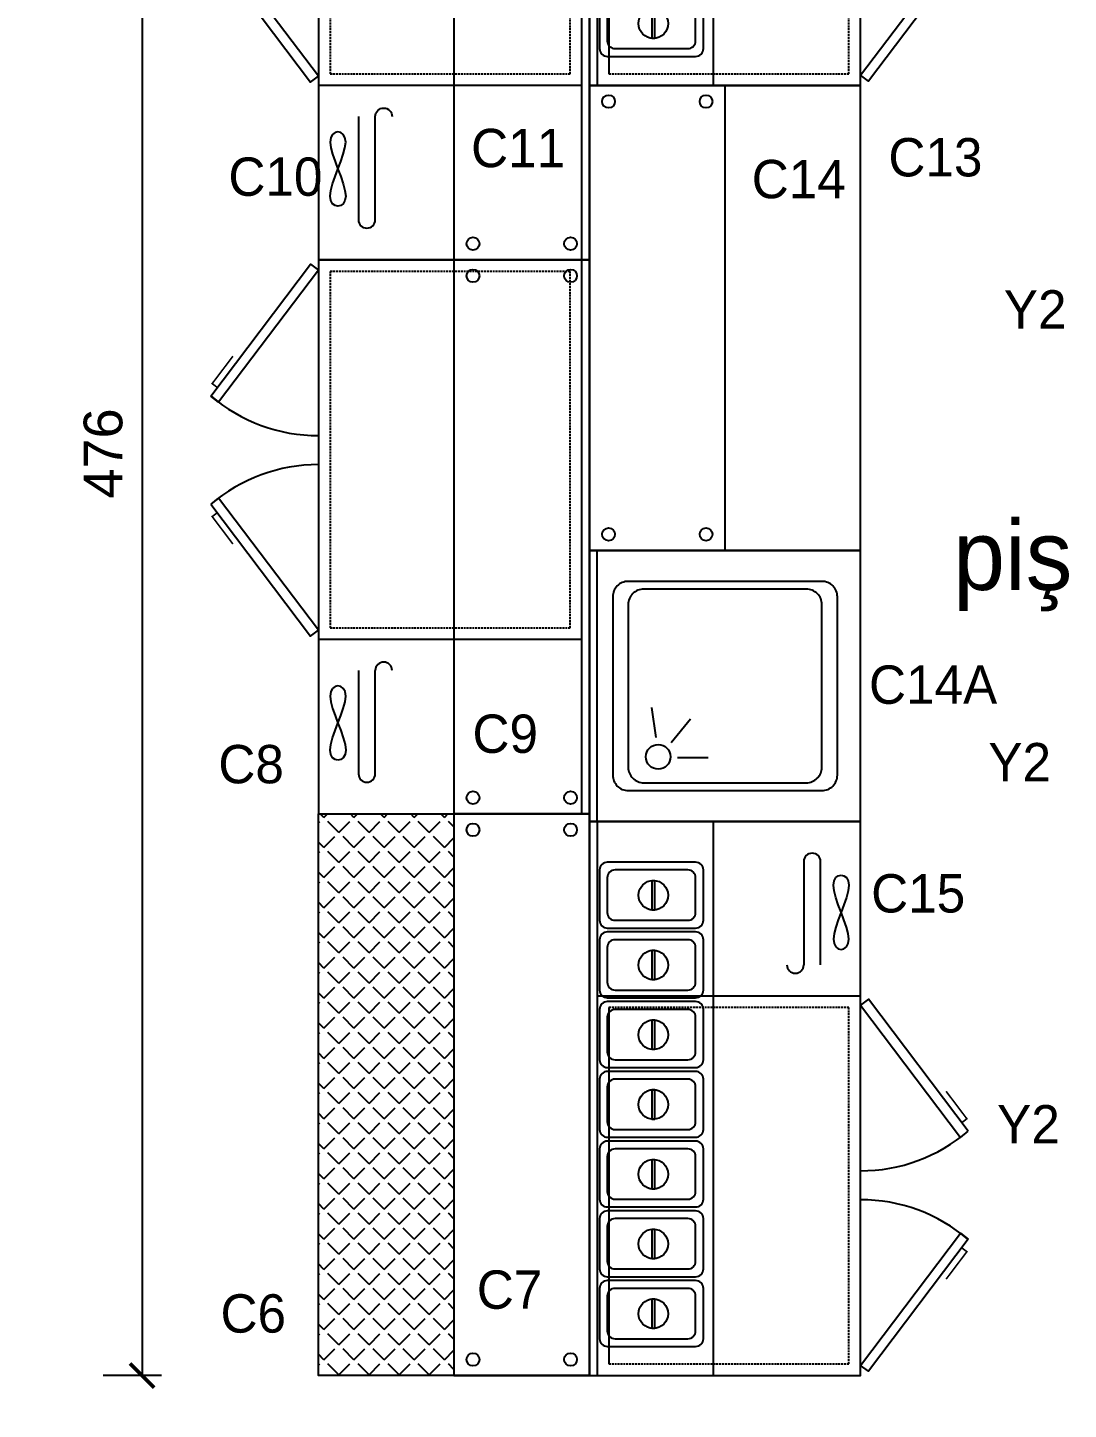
# Model space of a CAD drawing. Header units: centimetres. Extents: x 17223 to 23915, y 3231 to 4899.
# Drawn here: x 17696.6 to 17965.4, y 3495.2 to 3851.8 of the extents above; entities that cross this region are included whole.
import ezdxf

# ---------------------------------------------------------------- set-up
doc = ezdxf.new("R2010")
doc.units = ezdxf.units.CM
doc.header["$MEASUREMENT"] = 0
doc.linetypes.add('DASHED', pattern=[0.75, 0.5, -0.25])
for name, color, linetype in [('002 Çizgi', 7, 'Continuous'), ('kapı ABD', 55, 'Continuous'), ('S2000-002 Çizgi', 7, 'Continuous')]:
    doc.layers.add(name, color=color, linetype=linetype)
doc.styles.add('AUTOBAN', font='')
doc.styles.add('TAKSİM', font='GOTHIC.TTF', dxfattribs={"height": 20})
doc.styles.get('AUTOBAN').set_extended_font_data('Helvetica Normal Tr')
doc.dimstyles.new('AUTO_DIM_1-50', dxfattribs={"dimtxt": 10, "dimasz": 6.25, "dimexe": 10, "dimexo": 10, "dimgap": 5, "dimtad": 1, "dimdec": 1, "dimdsep": 46, "dimtxsty": 'AUTOBAN', "dimblk": 'ARCHTICK', "dimcen": 5, "dimclrd": 256, "dimclre": 256, "dimclrt": 256, "dimadec": 0, "dimazin": 0, "dimtfac": 1, "dimtdec": 1, "dimtix": 1, "dimtofl": 0, "dimtmove": 1, "dimatfit": 3, "dimfxl": 1, "dimtolj": 1, "dimtzin": 0, "dimlwd": -1, "dimlwe": -1, "dimarcsym": 0})

# ---------------------------------------------------------------- blocks, each defined once
blk = doc.blocks.new('ertye')
at = {"color": 7}
for points in [[(5347.75, 6526.92), (5431.84, 6478.37), (5383.29, 6394.28)], [(5346.78, 6525.24), (5429.19, 6477.66), (5381.61, 6395.25)]]:
    blk.add_lwpolyline(points, dxfattribs=at)
blk.add_arc((5431.84, 6478.37), 97.1, 150, 240, dxfattribs=at)
blk = doc.blocks.new('143-70-M')
at = {"layer": 'S2000-002 Çizgi'}
for p, q in [((27.4, -97.49), (27.4, 45.51)), ((24.4, -49.49), (24.4, 42.51)), ((27.4, -52.49), (-40.6, -52.49)), ((-30.27, -60.49), (-30.27, -87.16)), ((-25.92, -87.16), (-25.92, -60.49)), ((-37.4, -65.97), (-37.58, -67.11)), ((-37.58, -67.11), (-37.4, -68.57)), ((-36.95, -65.15), (-37.4, -65.97)), ((-36.31, -64.66), (-36.95, -65.15)), ((-35.57, -64.5), (-36.31, -64.66)), ((-34.84, -64.66), (-35.57, -64.5)), ((-34.2, -65.15), (-34.84, -64.66)), ((-33.74, -65.97), (-34.2, -65.15)), ((-33.57, -67.11), (-33.74, -65.97)), ((-33.74, -68.57), (-33.57, -67.11)), ((-37.4, -68.57), (-36.95, -70.27)), ((-36.95, -70.27), (-36.31, -72.13)), ((-34.84, -72.13), (-34.2, -70.27)), ((-34.2, -70.27), (-33.74, -68.57)), ((-36.31, -72.13), (-35.57, -74.08)), ((-36.31, -76.03), (-35.57, -74.08)), ((-35.57, -74.08), (-34.84, -72.13)), ((-35.57, -74.08), (-34.84, -76.03)), ((-37.4, -79.6), (-36.95, -77.89)), ((-36.95, -77.89), (-36.31, -76.03)), ((-34.84, -76.03), (-34.2, -77.89)), ((-34.2, -77.89), (-33.74, -79.6)), ((-37.58, -81.05), (-37.4, -79.6)), ((-37.4, -82.2), (-37.58, -81.05)), ((-33.74, -79.6), (-33.57, -81.05)), ((-33.57, -81.05), (-33.74, -82.2)), ((-36.95, -83.01), (-37.4, -82.2)), ((-36.31, -83.5), (-36.95, -83.01)), ((-35.57, -83.67), (-36.31, -83.5)), ((-34.84, -83.5), (-35.57, -83.67)), ((-34.2, -83.01), (-34.84, -83.5)), ((-33.74, -82.2), (-34.2, -83.01))]:
    blk.add_line(p, q, dxfattribs=at)
at = {"layer": 'S2000-002 Çizgi', "linetype": 'DASHED'}
for p, q in [((24.4, 42.51), (-37.6, 42.51)), ((-37.6, 42.51), (-37.6, -49.49)), ((-37.6, -49.49), (24.4, -49.49))]:
    blk.add_line(p, q, dxfattribs=at)
at = {"layer": 'S2000-002 Çizgi'}
for points in [[(-68.42, 10.3), (-42.65, 44.41), (-40.6, 42.87), (-66.37, 8.76)], [(-40.6, -97.49), (29.4, -97.49), (29.4, 45.51), (-40.6, 45.51)], [(-2.6, 45.51), (-2.6, -97.49), (29.4, -97.49), (29.4, 45.51)], [(12.53, 33.29), (12.53, 25.79), (13.28, 25.79), (13.28, 33.29)], [(12.53, 15.29), (12.53, 7.79), (13.28, 7.79), (13.28, 15.29)], [(12.53, -2.71), (12.53, -10.21), (13.28, -10.21), (13.28, -2.71)], [(-68.42, -17.53), (-42.65, -51.64), (-40.6, -50.09), (-66.37, -15.98)], [(12.53, -20.71), (12.53, -28.21), (13.28, -28.21), (13.28, -20.71)], [(12.53, -38.71), (12.53, -46.21), (13.28, -46.21), (13.28, -38.71)], [(12.53, -56.71), (12.53, -64.21), (13.28, -64.21), (13.28, -56.71)], [(12.53, -74.71), (12.53, -82.21), (13.28, -82.21), (13.28, -74.71)]]:
    blk.add_lwpolyline(points, close=True, dxfattribs=at)
for points in [[(0, 36), (0, 23, 0.414214), (2, 21), (24.8, 21, 0.414214), (26.8, 23), (26.8, 36, 0.414214), (24.8, 38), (2, 38, 0.414214)], [(2, 34), (2, 25, 0.414214), (4, 23), (22.8, 23, 0.414214), (24.8, 25), (24.8, 34, 0.414214), (22.8, 36), (4, 36, 0.414214)], [(0, 18), (0, 5, 0.414214), (2, 3), (24.8, 3, 0.414214), (26.8, 5), (26.8, 18, 0.414214), (24.8, 20), (2, 20, 0.414214)], [(2, 16), (2, 7, 0.414214), (4, 5), (22.8, 5, 0.414214), (24.8, 7), (24.8, 16, 0.414214), (22.8, 18), (4, 18, 0.414214)], [(0, 0), (0, -13, 0.414214), (2, -15), (24.8, -15, 0.414214), (26.8, -13), (26.8, 0, 0.414214), (24.8, 2), (2, 2, 0.414214)], [(2, -2), (2, -11, 0.414214), (4, -13), (22.8, -13, 0.414214), (24.8, -11), (24.8, -2, 0.414214), (22.8, 0), (4, 0, 0.414214)], [(0, -18), (0, -31, 0.414214), (2, -33), (24.8, -33, 0.414214), (26.8, -31), (26.8, -18, 0.414214), (24.8, -16), (2, -16, 0.414214)], [(2, -20), (2, -29, 0.414214), (4, -31), (22.8, -31, 0.414214), (24.8, -29), (24.8, -20, 0.414214), (22.8, -18), (4, -18, 0.414214)], [(0, -36), (0, -49, 0.414214), (2, -51), (24.8, -51, 0.414214), (26.8, -49), (26.8, -36, 0.414214), (24.8, -34), (2, -34, 0.414214)], [(2, -38), (2, -47, 0.414214), (4, -49), (22.8, -49, 0.414214), (24.8, -47), (24.8, -38, 0.414214), (22.8, -36), (4, -36, 0.414214)], [(0, -54), (0, -67, 0.414214), (2, -69), (24.8, -69, 0.414214), (26.8, -67), (26.8, -54, 0.414214), (24.8, -52), (2, -52, 0.414214)], [(2, -56), (2, -65, 0.414214), (4, -67), (22.8, -67, 0.414214), (24.8, -65), (24.8, -56, 0.414214), (22.8, -54), (4, -54, 0.414214)], [(0, -72), (0, -85, 0.414214), (2, -87), (24.8, -87, 0.414214), (26.8, -85), (26.8, -72, 0.414214), (24.8, -70), (2, -70, 0.414214)], [(2, -74), (2, -83, 0.414214), (4, -85), (22.8, -85, 0.414214), (24.8, -83), (24.8, -74, 0.414214), (22.8, -72), (4, -72, 0.414214)]]:
    blk.add_lwpolyline(points, format="xyb", close=True, dxfattribs=at)
at = {"layer": 'S2000-002 Çizgi', "const_width": 0.427}
for points in [[(-66.72, 12.55), (-68.04, 13.54), (-63.78, 19.18), (-62.69, 20.62)], [(-66.72, -19.77), (-68.04, -20.77), (-63.78, -26.41), (-62.69, -27.85)]]:
    blk.add_lwpolyline(points, dxfattribs=at)
at = {"layer": 'S2000-002 Çizgi'}
for centre in [(12.93, 29.54), (12.93, 11.54), (12.93, -6.46), (12.93, -24.46), (12.93, -42.46), (12.93, -60.46), (12.93, -78.46)]:
    blk.add_circle(centre, 3.82, dxfattribs=at)
for centre, radius, start, end in [((-40.6, 42.87), 42.75, 229.4908, 270), ((-40.6, -50.09), 42.75, 90, 130.5092), ((-23.75, -60.49), 2.17, 0, 180), ((-28.09, -87.16), 2.17, 180, 0)]:
    blk.add_arc(centre, radius, start, end, dxfattribs=at)
blk = doc.blocks.new('143-70')
at = {"layer": '002 Çizgi', "color": 7}
for p, q in [((40.9, -78.32), (40.9, 64.68)), ((-16.77, -41.32), (-16.77, -67.99)), ((-12.42, -67.99), (-12.42, -41.32)), ((-23.45, -45.98), (-23.9, -46.79)), ((-22.81, -45.49), (-23.45, -45.98)), ((-22.07, -45.32), (-22.81, -45.49)), ((-21.34, -45.49), (-22.07, -45.32)), ((-20.7, -45.98), (-21.34, -45.49)), ((-20.24, -46.79), (-20.7, -45.98)), ((-23.9, -46.79), (-24.08, -47.94)), ((-24.08, -47.94), (-23.9, -49.39)), ((-23.9, -49.39), (-23.45, -51.1)), ((-20.7, -51.1), (-20.24, -49.39)), ((-20.07, -47.94), (-20.24, -46.79)), ((-20.24, -49.39), (-20.07, -47.94)), ((-23.45, -51.1), (-22.81, -52.96)), ((-22.81, -52.96), (-22.07, -54.91)), ((-22.07, -54.91), (-21.34, -52.96)), ((-21.34, -52.96), (-20.7, -51.1)), ((-23.45, -58.72), (-22.81, -56.86)), ((-22.81, -56.86), (-22.07, -54.91)), ((-22.07, -54.91), (-21.34, -56.86)), ((-21.34, -56.86), (-20.7, -58.72)), ((-24.08, -61.88), (-23.9, -60.42)), ((-23.9, -60.42), (-23.45, -58.72)), ((-20.7, -58.72), (-20.24, -60.42)), ((-20.24, -60.42), (-20.07, -61.88)), ((-23.9, -63.02), (-24.08, -61.88)), ((-23.45, -63.84), (-23.9, -63.02)), ((-22.81, -64.33), (-23.45, -63.84)), ((-20.7, -63.84), (-21.34, -64.33)), ((-20.24, -63.02), (-20.7, -63.84)), ((-20.07, -61.88), (-20.24, -63.02)), ((-22.07, -64.49), (-22.81, -64.33)), ((-21.34, -64.33), (-22.07, -64.49))]:
    blk.add_line(p, q, dxfattribs=at)
for points in [[(-27.1, -78.32), (42.9, -78.32), (42.9, 64.68), (-27.1, 64.68)], [(-54.92, 29.47), (-29.15, 63.59), (-27.1, 62.04), (-52.87, 27.93)], [(-54.92, 1.64), (-29.15, -32.47), (-27.1, -30.92), (-52.87, 3.19)]]:
    blk.add_lwpolyline(points, close=True, dxfattribs=at)
at = {"layer": '002 Çizgi', "color": 7, "linetype": 'DASHED'}
blk.add_lwpolyline([(37.9, -30.32), (37.9, 61.68), (-24.1, 61.68), (-24.1, -30.32)], close=True, dxfattribs=at)
at = {"layer": '002 Çizgi', "color": 7, "const_width": 0.427}
for points in [[(-53.22, 31.72), (-54.54, 32.72), (-50.28, 38.35), (-49.19, 39.79)], [(-53.22, -0.6), (-54.54, -1.6), (-50.28, -7.23), (-49.19, -8.68)]]:
    blk.add_lwpolyline(points, dxfattribs=at)
at = {"layer": '002 Çizgi', "color": 7}
blk.add_lwpolyline([(40.9, -33.32), (-27.1, -33.32)], dxfattribs=at)
for centre, radius, start, end in [((-27.1, 62.04), 42.75, 229.4908, 270), ((-27.1, -30.92), 42.75, 90, 130.5092), ((-10.25, -41.32), 2.17, 0, 180), ((-14.59, -67.99), 2.17, 180, 0)]:
    blk.add_arc(centre, radius, start, end, dxfattribs=at)
blk = doc.blocks.new('188-70')
at = {"layer": '002 Çizgi', "color": 7}
blk.add_line((24.33, -110.05), (24.33, 77.95), dxfattribs=at)
for points in [[(-71.34, 41.26), (-45.73, 75.49), (-43.67, 73.95), (-69.29, 39.73)], [(-43.67, -110.05), (26.33, -110.05), (26.33, 77.95), (-43.67, 77.95)], [(-71.49, 15.89), (-45.72, -18.22), (-43.67, -16.67), (-69.44, 17.44)], [(-71.49, -30.08), (-45.72, -64.19), (-43.67, -62.65), (-69.44, -28.54)], [(-40.65, -93.61), (-40.48, -92.15), (-40.02, -90.45), (-39.38, -88.58), (-38.65, -86.63), (-37.91, -84.69), (-37.27, -82.82), (-36.82, -81.12), (-36.64, -79.66), (-36.82, -78.52), (-37.27, -77.7), (-37.91, -77.21), (-38.65, -77.05), (-39.38, -77.21), (-40.02, -77.7), (-40.48, -78.52), (-40.65, -79.66), (-40.48, -81.12), (-40.02, -82.82), (-39.38, -84.69), (-38.65, -86.63), (-37.91, -88.58), (-37.27, -90.45), (-36.82, -92.15), (-36.64, -93.61), (-36.82, -94.75), (-37.27, -95.57), (-37.91, -96.06), (-38.65, -96.22), (-39.38, -96.06), (-40.02, -95.57), (-40.48, -94.75)]]:
    blk.add_lwpolyline(points, close=True, dxfattribs=at)
at = {"layer": '002 Çizgi', "color": 7, "linetype": 'DASHED'}
blk.add_lwpolyline([(21.33, -62.05), (21.33, 74.95), (-40.67, 74.95), (-40.67, -62.05)], close=True, dxfattribs=at)
at = {"layer": '002 Çizgi', "color": 7, "const_width": 0.427}
for points in [[(-69.65, 43.51), (-70.98, 44.51), (-66.75, 50.16), (-65.66, 51.61)], [(-69.79, 13.65), (-71.11, 12.65), (-66.86, 7.02), (-65.77, 5.58)], [(-69.79, -32.33), (-71.11, -33.32), (-66.86, -38.96), (-65.77, -40.4)]]:
    blk.add_lwpolyline(points, dxfattribs=at)
at = {"layer": '002 Çizgi', "color": 7}
blk.add_lwpolyline([(24.33, -65.05), (-43.67, -65.05)], dxfattribs=at)
for points in [[(-28.99, -99.71), (-28.99, -73.04, -1), (-24.65, -73.04)], [(-33.34, -73.04), (-33.34, -99.71, 1), (-28.99, -99.71)]]:
    blk.add_lwpolyline(points, format="xyb", dxfattribs=at)
for centre, start, end in [((-43.67, 73.95), 229.755, 270), ((-43.67, -16.67), 90, 130.5092), ((-43.67, -62.65), 90, 130.5092)]:
    blk.add_arc(centre, 42.75, start, end, dxfattribs=at)
blk = doc.blocks.new('_ArchTick')
at = {"color": 0, "linetype": 'ByBlock', "const_width": 0.15}
blk.add_lwpolyline([(-0.5, -0.5), (0.5, 0.5)], dxfattribs=at)
blk = doc.blocks.new('*D47')
at = {"transparency": 16777216}
for p, q in [((17731.18, 3979.88), (17716.18, 3979.88)), ((17726.18, 3979.88), (17726.18, 3503.88)), ((17731.18, 3503.88), (17716.18, 3503.88))]:
    blk.add_line(p, q, dxfattribs=at)
at = {"layer": 'Defpoints', "color": 0, "transparency": 16777216}
for p in [(17771.73, 3979.88), (17726.18, 3503.88), (17771.73, 3503.88)]:
    blk.add_point(p, dxfattribs=at)
at = {"transparency": 16777216, "xscale": 6.25, "yscale": 6.25, "zscale": 6.25}
for p, rotation in [((17726.18, 3979.88), 90), ((17726.18, 3503.88), 270)]:
    blk.add_blockref('_ArchTick', p, dxfattribs=dict(at, rotation=rotation))
at = {"transparency": 16777216, "insert": (17716.18, 3741.88), "char_height": 10, "attachment_point": 5, "rotation": 90, "style": 'AUTOBAN'}
blk.add_mtext('\\A1;476', dxfattribs=at)
blk = doc.blocks.new('A$C59A6314D')
at = {"layer": 'S2000-002 Çizgi'}
for p, q in [((21.66, 52.76), (29.47, 53.87)), ((16.52, 47.29), (16.52, 39.4)), ((20.43, 48.95), (26.53, 43.94))]:
    blk.add_line(p, q, dxfattribs=at)
for points in [[(0, 0), (70, 0), (70, 70), (0, 70)], [(0, 68), (70, 68), (70, 70), (0, 70)]]:
    blk.add_lwpolyline(points, close=True, dxfattribs=at)
for points in [[(12, 6), (58, 6, 0.414214), (62, 10), (62, 60, 0.414214), (58, 64), (12, 64, 0.414214), (8, 60), (8, 10, 0.414214)], [(14, 10), (56, 10, 0.414214), (60, 14), (60, 56, 0.414214), (56, 60), (14, 60, 0.414214), (10, 56), (10, 14, 0.414214)]]:
    blk.add_lwpolyline(points, format="xyb", close=True, dxfattribs=at)
blk.add_circle((16.71, 52.26), 3.19, dxfattribs=at)

msp = doc.modelspace()

# ---------------------------------------------------------------- hatches: boundary and pattern name
h = msp.add_hatch()
h.set_pattern_fill('ANGLE', color=256, scale=20, angle=45)
h.set_pattern_definition([(45, (0, 0), (-3.8890873, 3.8890873), [4, -1.5]), (135, (0, 0), (-3.8890873, -3.8890873), [4, -1.5])])
h.paths.add_polyline_path([(17806.73, 3648.88), (17771.73, 3648.88), (17771.73, 3503.88), (17806.73, 3503.88)])

# ---------------------------------------------------------------- linework, layer by layer
for points in [[(17841.73, 3791.88), (17841.73, 3979.88), (17806.73, 3979.88), (17806.73, 3791.88)], [(17911.73, 3716.88), (17911.73, 3836.88), (17841.73, 3836.88), (17841.73, 3716.88)], [(17876.73, 3716.88), (17876.73, 3836.88), (17841.73, 3836.88), (17841.73, 3716.88)], [(17841.73, 3648.88), (17841.73, 3791.88), (17806.73, 3791.88), (17806.73, 3648.88)], [(17771.73, 3648.88), (17841.73, 3648.88), (17841.73, 3503.88), (17771.73, 3503.88)], [(17841.73, 3503.88), (17841.73, 3648.88), (17806.73, 3648.88), (17806.73, 3503.88)]]:
    msp.add_lwpolyline(points, close=True)
at = {"layer": 'S2000-002 Çizgi'}
for centre in [(17846.64, 3832.74), (17871.83, 3832.74), (17811.64, 3796.03), (17836.83, 3796.03), (17811.64, 3787.74), (17836.83, 3787.74), (17846.64, 3721.03), (17871.83, 3721.03), (17811.64, 3653.03), (17836.83, 3653.03), (17811.64, 3644.74), (17836.83, 3644.74), (17811.64, 3508.03), (17836.83, 3508.03)]:
    msp.add_circle(centre, 1.65, dxfattribs=at)

# ---------------------------------------------------------------- block references
at = {"layer": 'kapı ABD', "rotation": 209.9999999995886}
msp.add_blockref('ertye', (19060.42, 11857.39), dxfattribs=at)
at = {"layer": 'S2000-002 Çizgi'}
for name, p in [('188-70', (17815.41, 3901.93)), ('143-70', (17798.84, 3727.2))]:
    msp.add_blockref(name, p, dxfattribs=at)
for name, p, rotation in [('143-70-M', (17871.13, 3882.39), 180), ('A$C59A6314D', (17911.73, 3646.88), 90), ('143-70-M', (17871.13, 3549.39), 180)]:
    msp.add_blockref(name, p, dxfattribs=dict(at, rotation=rotation))

# ---------------------------------------------------------------- texts
at = {"style": 'TAKSİM'}
for s, height, p in [('C11', 9.9, (17811.15, 3815.78, 0)), ('C13', 9.9, (17918.91, 3813.4, 0)), ('C10', 9.9, (17748.49, 3808.39, 0)), ('C14', 9.9, (17883.62, 3807.76, 0)), ('Y2', 9.9, (17948.71, 3774.12, 0)), ('pişirme', 18, (17935.64, 3706.66)), ('C14A', 9.9, (17913.9, 3677.27, 0)), ('C9', 9.9, (17811.51, 3664.6, 0)), ('C8', 9.9, (17745.89, 3656.75, 0)), ('Y2', 9.9, (17944.72, 3657.26, 0)), ('C15', 9.9, (17914.46, 3623.4, 0)), ('Y2', 9.9, (17946.98, 3563.8, 0)), ('C7', 9.9, (17812.63, 3521.12, 0)), ('C6', 9.9, (17746.45, 3514.96, 0))]:
    msp.add_text(s, height=height, dxfattribs=at).set_placement(p)

# ---------------------------------------------------------------- dimensions: what is measured, and where the dimension line sits
dim = msp.add_linear_dim(base=(17726.18, 3503.88), p1=(17771.73, 3979.88), p2=(17771.73, 3503.88), angle=90, dimstyle='AUTO_DIM_1-50', override={"dimfxl": 5, "dimfxlon": 1})
dim.commit()
dim.dimension.update_dxf_attribs({"geometry": '*D47', "text_midpoint": (17716.18, 3741.88)})

doc.saveas('drawing.dxf')
